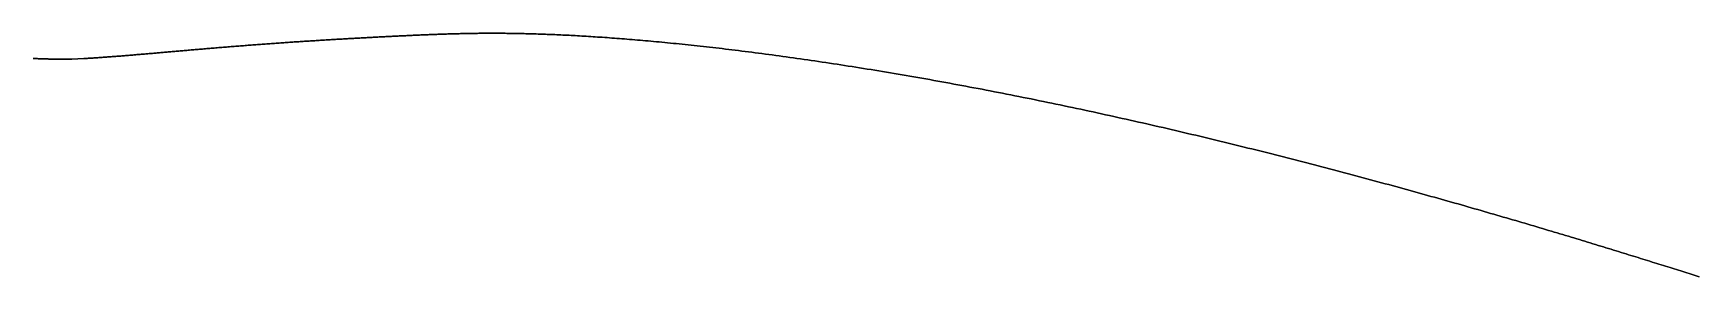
# Model space of a CAD drawing. Header units: inches. Extents: x 130170 to 284068, y 377793 to 804530.
# Drawn here: x 251492.7 to 251573.2, y 752907.3 to 752919.1 of the extents above; entities that cross this region are included whole.
import ezdxf

# ---------------------------------------------------------------- set-up
doc = ezdxf.new("R2010")
doc.units = ezdxf.units.IN
doc.header["$MEASUREMENT"] = 0
doc.layers.add('muni_il', color=7, linetype='Continuous')

msp = doc.modelspace()

# ---------------------------------------------------------------- linework, layer by layer
at = {"layer": 'muni_il'}
for points in [[(251573.301, 752907.293), (251573.204, 752907.323), (251573.107, 752907.354), (251573.009, 752907.385), (251572.911, 752907.416), (251572.812, 752907.447), (251572.713, 752907.478), (251572.612, 752907.51), (251572.512, 752907.541), (251572.41, 752907.573), (251572.308, 752907.605), (251572.205, 752907.637), (251572.101, 752907.67), (251571.997, 752907.703), (251571.892, 752907.736), (251571.787, 752907.769), (251571.681, 752907.802), (251571.573, 752907.836), (251571.466, 752907.869), (251571.358, 752907.903), (251571.249, 752907.937), (251571.139, 752907.971), (251571.029, 752908.006), (251570.917, 752908.041), (251570.806, 752908.075), (251570.693, 752908.11), (251570.58, 752908.146), (251570.466, 752908.181), (251570.351, 752908.217), (251570.236, 752908.253), (251570.12, 752908.288), (251570.003, 752908.325), (251569.885, 752908.361), (251569.767, 752908.398), (251569.648, 752908.434), (251569.528, 752908.471), (251569.408, 752908.509), (251569.287, 752908.546), (251569.165, 752908.584), (251569.042, 752908.621), (251568.919, 752908.659), (251568.795, 752908.697), (251568.67, 752908.736), (251568.544, 752908.774), (251568.418, 752908.813), (251568.291, 752908.852), (251568.163, 752908.891), (251568.034, 752908.93), (251567.905, 752908.969), (251567.775, 752909.009), (251567.644, 752909.048), (251567.512, 752909.088), (251567.38, 752909.128), (251567.247, 752909.169), (251567.113, 752909.209), (251566.979, 752909.25), (251566.843, 752909.29), (251566.707, 752909.331), (251566.57, 752909.373), (251566.433, 752909.414), (251566.295, 752909.455), (251566.156, 752909.497), (251566.016, 752909.539), (251565.875, 752909.581), (251565.734, 752909.623), (251565.592, 752909.665), (251565.449, 752909.707), (251565.305, 752909.75), (251565.161, 752909.793), (251565.016, 752909.836), (251564.871, 752909.879), (251564.724, 752909.922), (251564.577, 752909.965), (251564.429, 752910.009), (251564.28, 752910.052), (251564.131, 752910.096), (251563.981, 752910.14), (251563.83, 752910.184), (251563.678, 752910.228), (251563.526, 752910.272), (251563.373, 752910.317), (251563.219, 752910.362), (251563.065, 752910.406), (251562.91, 752910.451), (251562.754, 752910.496), (251562.597, 752910.541), (251562.44, 752910.586), (251562.282, 752910.632), (251562.123, 752910.677), (251561.964, 752910.723), (251561.804, 752910.768), (251561.643, 752910.814), (251561.481, 752910.86), (251561.319, 752910.906), (251561.156, 752910.952), (251560.993, 752910.999), (251560.829, 752911.045), (251560.664, 752911.091), (251560.498, 752911.138), (251560.332, 752911.184), (251560.165, 752911.231), (251559.998, 752911.278), (251559.83, 752911.325), (251559.661, 752911.372), (251559.492, 752911.419), (251559.322, 752911.466), (251559.151, 752911.513), (251558.98, 752911.56), (251558.808, 752911.608), (251558.635, 752911.655), (251558.462, 752911.702), (251558.288, 752911.75), (251558.114, 752911.797), (251557.939, 752911.845), (251557.763, 752911.893), (251557.587, 752911.941), (251557.41, 752911.988), (251557.233, 752912.036), (251557.055, 752912.084), (251556.877, 752912.132), (251556.698, 752912.18), (251556.518, 752912.228), (251556.338, 752912.276), (251556.157, 752912.324), (251555.976, 752912.372), (251555.795, 752912.42), (251555.612, 752912.468), (251555.43, 752912.516), (251555.247, 752912.564), (251555.063, 752912.612), (251554.878, 752912.66), (251554.694, 752912.709), (251554.509, 752912.757), (251554.323, 752912.805), (251554.137, 752912.853), (251553.95, 752912.901), (251553.763, 752912.949), (251553.575, 752912.997), (251553.387, 752913.045), (251553.199, 752913.093), (251553.01, 752913.141), (251552.821, 752913.19), (251552.631, 752913.238), (251552.441, 752913.285), (251552.251, 752913.333), (251552.06, 752913.381), (251551.868, 752913.429), (251551.677, 752913.477), (251551.485, 752913.524), (251551.292, 752913.572), (251551.099, 752913.62), (251550.906, 752913.667), (251550.713, 752913.715), (251550.519, 752913.762), (251550.325, 752913.809), (251550.131, 752913.857), (251549.936, 752913.904), (251549.741, 752913.951), (251549.546, 752913.998), (251549.35, 752914.045), (251549.154, 752914.092), (251548.958, 752914.138), (251548.762, 752914.185), (251548.565, 752914.232), (251548.369, 752914.278), (251548.172, 752914.324), (251547.974, 752914.371), (251547.777, 752914.417), (251547.579, 752914.463), (251547.381, 752914.509), (251547.183, 752914.554), (251546.985, 752914.6), (251546.786, 752914.646), (251546.588, 752914.691), (251546.389, 752914.736), (251546.19, 752914.781), (251545.991, 752914.826), (251545.792, 752914.871), (251545.593, 752914.916), (251545.394, 752914.96), (251545.194, 752915.005), (251544.995, 752915.049), (251544.795, 752915.093), (251544.596, 752915.137), (251544.396, 752915.181), (251544.196, 752915.224), (251543.997, 752915.267), (251543.797, 752915.311), (251543.597, 752915.354), (251543.397, 752915.397), (251543.197, 752915.439), (251542.998, 752915.482), (251542.798, 752915.524), (251542.598, 752915.566), (251542.399, 752915.608), (251542.199, 752915.65), (251541.999, 752915.691), (251541.8, 752915.733), (251541.601, 752915.774), (251541.401, 752915.815), (251541.202, 752915.855), (251541.003, 752915.896), (251540.804, 752915.936), (251540.606, 752915.976), (251540.407, 752916.016), (251540.208, 752916.056), (251540.01, 752916.095), (251539.812, 752916.134), (251539.614, 752916.173), (251539.417, 752916.212), (251539.219, 752916.25), (251539.022, 752916.289), (251538.825, 752916.327), (251538.628, 752916.364), (251538.431, 752916.402), (251538.235, 752916.439), (251538.039, 752916.476), (251537.843, 752916.513), (251537.648, 752916.549), (251537.453, 752916.586), (251537.258, 752916.622), (251537.064, 752916.657), (251536.87, 752916.693), (251536.676, 752916.728), (251536.482, 752916.763), (251536.289, 752916.798), (251536.097, 752916.832), (251535.904, 752916.867), (251535.713, 752916.901), (251535.521, 752916.934), (251535.33, 752916.968), (251535.139, 752917.001), (251534.949, 752917.034), (251534.76, 752917.066), (251534.57, 752917.099), (251534.382, 752917.131), (251534.193, 752917.162), (251534.005, 752917.194), (251533.818, 752917.225), (251533.631, 752917.256), (251533.445, 752917.286), (251533.259, 752917.317), (251533.074, 752917.347), (251532.89, 752917.377), (251532.705, 752917.406), (251532.522, 752917.435), (251532.339, 752917.464), (251532.157, 752917.493), (251531.975, 752917.521), (251531.794, 752917.549), (251531.613, 752917.577), (251531.434, 752917.605), (251531.254, 752917.632), (251531.076, 752917.659), (251530.898, 752917.686), (251530.721, 752917.712), (251530.544, 752917.738), (251530.368, 752917.764), (251530.193, 752917.789), (251530.019, 752917.814), (251529.845, 752917.839), (251529.672, 752917.864), (251529.499, 752917.888), (251529.328, 752917.912), (251529.157, 752917.936), (251528.987, 752917.959), (251528.817, 752917.982), (251528.649, 752918.005), (251528.481, 752918.028), (251528.314, 752918.05), (251528.148, 752918.072), (251527.982, 752918.094), (251527.818, 752918.115), (251527.654, 752918.137), (251527.491, 752918.157), (251527.329, 752918.178), (251527.167, 752918.198), (251527.007, 752918.218), (251526.847, 752918.238), (251526.688, 752918.257), (251526.531, 752918.277), (251526.373, 752918.296), (251526.217, 752918.314), (251526.062, 752918.333), (251525.907, 752918.351), (251525.754, 752918.368), (251525.601, 752918.386), (251525.449, 752918.403), (251525.298, 752918.42), (251525.148, 752918.437), (251524.999, 752918.453), (251524.851, 752918.469), (251524.704, 752918.485), (251524.558, 752918.501), (251524.412, 752918.516), (251524.268, 752918.532), (251524.124, 752918.546), (251523.981, 752918.561), (251523.84, 752918.575), (251523.699, 752918.589), (251523.559, 752918.603), (251523.42, 752918.617), (251523.283, 752918.63), (251523.146, 752918.643), (251523.01, 752918.656), (251522.875, 752918.669), (251522.741, 752918.681), (251522.607, 752918.693), (251522.475, 752918.705), (251522.344, 752918.717), (251522.214, 752918.728), (251522.085, 752918.739), (251521.957, 752918.75), (251521.829, 752918.761), (251521.703, 752918.772), (251521.577, 752918.782), (251521.453, 752918.792), (251521.329, 752918.802), (251521.207, 752918.811), (251521.086, 752918.821), (251520.965, 752918.83), (251520.845, 752918.839), (251520.727, 752918.848), (251520.609, 752918.856), (251520.492, 752918.865), (251520.376, 752918.873), (251520.262, 752918.881), (251520.148, 752918.889), (251520.035, 752918.896), (251519.923, 752918.904), (251519.812, 752918.911), (251519.702, 752918.918), (251519.593, 752918.925), (251519.484, 752918.931), (251519.377, 752918.938), (251519.271, 752918.944), (251519.165, 752918.95), (251519.061, 752918.956), (251518.957, 752918.962), (251518.854, 752918.967), (251518.752, 752918.973), (251518.652, 752918.978), (251518.551, 752918.983), (251518.452, 752918.988), (251518.354, 752918.993), (251518.257, 752918.997), (251518.16, 752919.002), (251518.065, 752919.006), (251517.97, 752919.01), (251517.876, 752919.014), (251517.783, 752919.018), (251517.691, 752919.022), (251517.599, 752919.025), (251517.509, 752919.029), (251517.419, 752919.032), (251517.33, 752919.035), (251517.242, 752919.038), (251517.155, 752919.041), (251517.068, 752919.044), (251516.982, 752919.046), (251516.897, 752919.049), (251516.813, 752919.051), (251516.73, 752919.054), (251516.647, 752919.056), (251516.565, 752919.058), (251516.484, 752919.06), (251516.404, 752919.062), (251516.324, 752919.063), (251516.245, 752919.065), (251516.167, 752919.066), (251516.089, 752919.068), (251516.012, 752919.069), (251515.936, 752919.07), (251515.861, 752919.071), (251515.786, 752919.072), (251515.711, 752919.073), (251515.638, 752919.074), (251515.565, 752919.075), (251515.493, 752919.076), (251515.421, 752919.076), (251515.35, 752919.077), (251515.279, 752919.077), (251515.209, 752919.077), (251515.14, 752919.078), (251515.071, 752919.078), (251515.003, 752919.078), (251514.936, 752919.078), (251514.869, 752919.078), (251514.802, 752919.078), (251514.736, 752919.078), (251514.671, 752919.077), (251514.606, 752919.077), (251514.541, 752919.077), (251514.477, 752919.076), (251514.414, 752919.076), (251514.35, 752919.075), (251514.288, 752919.075), (251514.226, 752919.074), (251514.164, 752919.073), (251514.103, 752919.073), (251514.042, 752919.072), (251513.981, 752919.071), (251513.921, 752919.07), (251513.861, 752919.069), (251513.802, 752919.068), (251513.743, 752919.067), (251513.685, 752919.066), (251513.627, 752919.065), (251513.569, 752919.064), (251513.511, 752919.062), (251513.454, 752919.061), (251513.397, 752919.06), (251513.34, 752919.058), (251513.284, 752919.057), (251513.228, 752919.056), (251513.172, 752919.054), (251513.117, 752919.053), (251513.062, 752919.051), (251513.007, 752919.05), (251512.952, 752919.048), (251512.897, 752919.046), (251512.843, 752919.045), (251512.789, 752919.043), (251512.735, 752919.041), (251512.681, 752919.04), (251512.628, 752919.038), (251512.575, 752919.036), (251512.521, 752919.034), (251512.468, 752919.033), (251512.416, 752919.031), (251512.363, 752919.029), (251512.31, 752919.027), (251512.258, 752919.025), (251512.206, 752919.023), (251512.153, 752919.021), (251512.101, 752919.019), (251512.049, 752919.017), (251511.997, 752919.015), (251511.945, 752919.013), (251511.894, 752919.011), (251511.842, 752919.009), (251511.79, 752919.007), (251511.739, 752919.005), (251511.687, 752919.002), (251511.635, 752919), (251511.584, 752918.998), (251511.532, 752918.996), (251511.481, 752918.994), (251511.429, 752918.991), (251511.378, 752918.989), (251511.326, 752918.987), (251511.275, 752918.985), (251511.223, 752918.982), (251511.172, 752918.98), (251511.12, 752918.978), (251511.068, 752918.975), (251511.016, 752918.973), (251510.965, 752918.971), (251510.913, 752918.968), (251510.861, 752918.966), (251510.809, 752918.963), (251510.757, 752918.961), (251510.704, 752918.958), (251510.652, 752918.956), (251510.6, 752918.954), (251510.547, 752918.951), (251510.495, 752918.949), (251510.442, 752918.946), (251510.389, 752918.943), (251510.336, 752918.941), (251510.283, 752918.938), (251510.23, 752918.936), (251510.176, 752918.933), (251510.123, 752918.93), (251510.069, 752918.928), (251510.015, 752918.925), (251509.961, 752918.922), (251509.907, 752918.92), (251509.852, 752918.917), (251509.798, 752918.914), (251509.743, 752918.911), (251509.688, 752918.909), (251509.633, 752918.906), (251509.578, 752918.903), (251509.522, 752918.9), (251509.466, 752918.897), (251509.41, 752918.894), (251509.354, 752918.891), (251509.298, 752918.888), (251509.241, 752918.886), (251509.184, 752918.883), (251509.127, 752918.88), (251509.07, 752918.876), (251509.012, 752918.874), (251508.955, 752918.87), (251508.897, 752918.867), (251508.838, 752918.864), (251508.78, 752918.861), (251508.721, 752918.858), (251508.662, 752918.855), (251508.603, 752918.851), (251508.543, 752918.848), (251508.483, 752918.845), (251508.423, 752918.842), (251508.363, 752918.838), (251508.302, 752918.835), (251508.242, 752918.832), (251508.18, 752918.828), (251508.119, 752918.825), (251508.057, 752918.821), (251507.995, 752918.818), (251507.933, 752918.814), (251507.871, 752918.811), (251507.808, 752918.807), (251507.745, 752918.803), (251507.681, 752918.8), (251507.618, 752918.796), (251507.554, 752918.792), (251507.49, 752918.788), (251507.425, 752918.785), (251507.361, 752918.781), (251507.296, 752918.777), (251507.23, 752918.773), (251507.165, 752918.769), (251507.099, 752918.765), (251507.033, 752918.761), (251506.966, 752918.757), (251506.9, 752918.753), (251506.833, 752918.749), (251506.765, 752918.745), (251506.698, 752918.741), (251506.63, 752918.737), (251506.562, 752918.732), (251506.494, 752918.728), (251506.425, 752918.724), (251506.356, 752918.719), (251506.287, 752918.715), (251506.218, 752918.711), (251506.148, 752918.706), (251506.078, 752918.702), (251506.008, 752918.697), (251505.938, 752918.693), (251505.867, 752918.688), (251505.796, 752918.683), (251505.725, 752918.679), (251505.654, 752918.674), (251505.582, 752918.669), (251505.51, 752918.664), (251505.438, 752918.66), (251505.366, 752918.655), (251505.294, 752918.65), (251505.221, 752918.645), (251505.148, 752918.64), (251505.075, 752918.635), (251505.002, 752918.63), (251504.929, 752918.625), (251504.855, 752918.62), (251504.782, 752918.615), (251504.708, 752918.61), (251504.634, 752918.604), (251504.56, 752918.599), (251504.486, 752918.594), (251504.411, 752918.588), (251504.337, 752918.583), (251504.262, 752918.578), (251504.187, 752918.572), (251504.112, 752918.567), (251504.037, 752918.561), (251503.963, 752918.556), (251503.887, 752918.55), (251503.812, 752918.545), (251503.737, 752918.539), (251503.662, 752918.534), (251503.586, 752918.528), (251503.511, 752918.522), (251503.436, 752918.517), (251503.36, 752918.511), (251503.285, 752918.505), (251503.21, 752918.5), (251503.134, 752918.494), (251503.059, 752918.488), (251502.984, 752918.482), (251502.908, 752918.476), (251502.833, 752918.47), (251502.758, 752918.465), (251502.683, 752918.459), (251502.608, 752918.453), (251502.533, 752918.447), (251502.458, 752918.441), (251502.383, 752918.435), (251502.309, 752918.429), (251502.234, 752918.423), (251502.16, 752918.417), (251502.086, 752918.411), (251502.012, 752918.405), (251501.938, 752918.399), (251501.864, 752918.393), (251501.791, 752918.387), (251501.717, 752918.381), (251501.644, 752918.375), (251501.571, 752918.369), (251501.499, 752918.363), (251501.426, 752918.357), (251501.354, 752918.351), (251501.282, 752918.345), (251501.21, 752918.339), (251501.139, 752918.333), (251501.068, 752918.327), (251500.997, 752918.321), (251500.926, 752918.315), (251500.856, 752918.309), (251500.786, 752918.304), (251500.717, 752918.298), (251500.647, 752918.292), (251500.578, 752918.286), (251500.509, 752918.28), (251500.441, 752918.274), (251500.373, 752918.268), (251500.305, 752918.262), (251500.238, 752918.257), (251500.171, 752918.251), (251500.105, 752918.245), (251500.039, 752918.239), (251499.973, 752918.234), (251499.907, 752918.228), (251499.842, 752918.222), (251499.778, 752918.217), (251499.713, 752918.211), (251499.649, 752918.206), (251499.586, 752918.2), (251499.523, 752918.194), (251499.46, 752918.189), (251499.398, 752918.184), (251499.336, 752918.178), (251499.274, 752918.173), (251499.213, 752918.168), (251499.153, 752918.162), (251499.092, 752918.157), (251499.032, 752918.152), (251498.973, 752918.147), (251498.914, 752918.141), (251498.855, 752918.136), (251498.797, 752918.131), (251498.739, 752918.126), (251498.681, 752918.121), (251498.624, 752918.116), (251498.567, 752918.111), (251498.511, 752918.106), (251498.455, 752918.101), (251498.399, 752918.096), (251498.344, 752918.092), (251498.289, 752918.087), (251498.234, 752918.082), (251498.18, 752918.078), (251498.126, 752918.073), (251498.073, 752918.068), (251498.019, 752918.064), (251497.967, 752918.059), (251497.914, 752918.055), (251497.862, 752918.05), (251497.81, 752918.046), (251497.758, 752918.042), (251497.707, 752918.037), (251497.656, 752918.033), (251497.606, 752918.029), (251497.555, 752918.025), (251497.505, 752918.021), (251497.455, 752918.016), (251497.406, 752918.012), (251497.357, 752918.008), (251497.308, 752918.004), (251497.259, 752918), (251497.211, 752917.996), (251497.163, 752917.993), (251497.115, 752917.989), (251497.067, 752917.985), (251497.02, 752917.981), (251496.972, 752917.977), (251496.926, 752917.974), (251496.879, 752917.97), (251496.832, 752917.966), (251496.786, 752917.963), (251496.74, 752917.959), (251496.695, 752917.956), (251496.649, 752917.952), (251496.604, 752917.949), (251496.559, 752917.945), (251496.514, 752917.942), (251496.47, 752917.939), (251496.426, 752917.935), (251496.382, 752917.932), (251496.338, 752917.929), (251496.294, 752917.926), (251496.251, 752917.922), (251496.208, 752917.919), (251496.165, 752917.916), (251496.123, 752917.913), (251496.08, 752917.91), (251496.038, 752917.907), (251495.997, 752917.905), (251495.955, 752917.902), (251495.914, 752917.899), (251495.873, 752917.896), (251495.833, 752917.893), (251495.792, 752917.891), (251495.752, 752917.888), (251495.713, 752917.885), (251495.673, 752917.883), (251495.634, 752917.88), (251495.595, 752917.878), (251495.557, 752917.875), (251495.519, 752917.873), (251495.481, 752917.871), (251495.444, 752917.868), (251495.407, 752917.866), (251495.37, 752917.864), (251495.334, 752917.862), (251495.298, 752917.86), (251495.263, 752917.858), (251495.228, 752917.856), (251495.193, 752917.854), (251494.616, 752917.831), (251494.564, 752917.83), (251494.538, 752917.83), (251494.513, 752917.83), (251494.487, 752917.829), (251494.462, 752917.829), (251494.437, 752917.828), (251494.412, 752917.828), (251494.387, 752917.828), (251494.362, 752917.827), (251494.337, 752917.827), (251494.312, 752917.827), (251494.288, 752917.827), (251494.263, 752917.827), (251494.239, 752917.826), (251494.215, 752917.826), (251494.19, 752917.826), (251494.166, 752917.826), (251494.142, 752917.826), (251494.118, 752917.826), (251494.094, 752917.826), (251494.069, 752917.826), (251494.045, 752917.826), (251494.021, 752917.826), (251493.997, 752917.826), (251493.973, 752917.826), (251493.949, 752917.826), (251493.925, 752917.826), (251493.901, 752917.826), (251493.877, 752917.826), (251493.853, 752917.827), (251493.829, 752917.827), (251493.804, 752917.827), (251493.78, 752917.827), (251493.756, 752917.827), (251493.732, 752917.828), (251493.708, 752917.828), (251493.683, 752917.828), (251493.659, 752917.829), (251493.635, 752917.829), (251493.61, 752917.83), (251493.586, 752917.83), (251493.561, 752917.83), (251493.537, 752917.831), (251493.512, 752917.831), (251493.487, 752917.832), (251493.463, 752917.833), (251493.438, 752917.833), (251493.413, 752917.834), (251493.388, 752917.834), (251493.363, 752917.835), (251493.338, 752917.836), (251493.313, 752917.836), (251493.287, 752917.837), (251493.262, 752917.838), (251493.237, 752917.839), (251493.211, 752917.839), (251493.186, 752917.84), (251493.16, 752917.841), (251493.134, 752917.842), (251493.108, 752917.843), (251493.082, 752917.844), (251493.056, 752917.845), (251493.03, 752917.846), (251493.004, 752917.847), (251492.978, 752917.848), (251492.951, 752917.849), (251492.924, 752917.85), (251492.898, 752917.851), (251492.871, 752917.852), (251492.844, 752917.853), (251492.817, 752917.855), (251492.79, 752917.856), (251492.763, 752917.857), (251492.735, 752917.858)], [(251492.735, 752917.858), (251492.763, 752917.857), (251492.79, 752917.856), (251492.817, 752917.855), (251492.844, 752917.853), (251492.871, 752917.852), (251492.898, 752917.851), (251492.924, 752917.85), (251492.951, 752917.849), (251492.978, 752917.848), (251493.004, 752917.847), (251493.03, 752917.846), (251493.056, 752917.845), (251493.082, 752917.844), (251493.108, 752917.843), (251493.134, 752917.842), (251493.16, 752917.841), (251493.186, 752917.84), (251493.211, 752917.839), (251493.237, 752917.839), (251493.262, 752917.838), (251493.287, 752917.837), (251493.313, 752917.836), (251493.338, 752917.836), (251493.363, 752917.835), (251493.388, 752917.834), (251493.413, 752917.834), (251493.438, 752917.833), (251493.463, 752917.833), (251493.487, 752917.832), (251493.512, 752917.831), (251493.537, 752917.831), (251493.561, 752917.83), (251493.586, 752917.83), (251493.61, 752917.83), (251493.635, 752917.829), (251493.659, 752917.829), (251493.683, 752917.828), (251493.708, 752917.828), (251493.732, 752917.828), (251493.756, 752917.827), (251493.78, 752917.827), (251493.804, 752917.827), (251493.829, 752917.827), (251493.853, 752917.827), (251493.877, 752917.826), (251493.901, 752917.826), (251493.925, 752917.826), (251493.949, 752917.826), (251493.973, 752917.826), (251493.997, 752917.826), (251494.021, 752917.826), (251494.045, 752917.826), (251494.069, 752917.826), (251494.094, 752917.826), (251494.118, 752917.826), (251494.142, 752917.826), (251494.166, 752917.826), (251494.19, 752917.826), (251494.215, 752917.826), (251494.239, 752917.826), (251494.263, 752917.827), (251494.288, 752917.827), (251494.312, 752917.827), (251494.337, 752917.827), (251494.362, 752917.827), (251494.387, 752917.828), (251494.412, 752917.828), (251494.437, 752917.828), (251494.462, 752917.829), (251494.487, 752917.829), (251494.513, 752917.83), (251494.538, 752917.83), (251494.564, 752917.83), (251494.616, 752917.831), (251495.193, 752917.854), (251495.228, 752917.856), (251495.263, 752917.858), (251495.298, 752917.86), (251495.334, 752917.862), (251495.37, 752917.864), (251495.407, 752917.866), (251495.444, 752917.868), (251495.481, 752917.871), (251495.519, 752917.873), (251495.557, 752917.875), (251495.595, 752917.878), (251495.634, 752917.88), (251495.673, 752917.883), (251495.713, 752917.885), (251495.752, 752917.888), (251495.792, 752917.891), (251495.833, 752917.893), (251495.873, 752917.896), (251495.914, 752917.899), (251495.955, 752917.902), (251495.997, 752917.905), (251496.038, 752917.907), (251496.08, 752917.91), (251496.123, 752917.913), (251496.165, 752917.916), (251496.208, 752917.919), (251496.251, 752917.922), (251496.294, 752917.926), (251496.338, 752917.929), (251496.382, 752917.932), (251496.426, 752917.935), (251496.47, 752917.939), (251496.514, 752917.942), (251496.559, 752917.945), (251496.604, 752917.949), (251496.649, 752917.952), (251496.695, 752917.956), (251496.74, 752917.959), (251496.786, 752917.963), (251496.832, 752917.966), (251496.879, 752917.97), (251496.926, 752917.974), (251496.972, 752917.977), (251497.02, 752917.981), (251497.067, 752917.985), (251497.115, 752917.989), (251497.163, 752917.993), (251497.211, 752917.996), (251497.259, 752918), (251497.308, 752918.004), (251497.357, 752918.008), (251497.406, 752918.012), (251497.455, 752918.016), (251497.505, 752918.021), (251497.555, 752918.025), (251497.606, 752918.029), (251497.656, 752918.033), (251497.707, 752918.037), (251497.758, 752918.042), (251497.81, 752918.046), (251497.862, 752918.05), (251497.914, 752918.055), (251497.967, 752918.059), (251498.019, 752918.064), (251498.073, 752918.068), (251498.126, 752918.073), (251498.18, 752918.078), (251498.234, 752918.082), (251498.289, 752918.087), (251498.344, 752918.092), (251498.399, 752918.096), (251498.455, 752918.101), (251498.511, 752918.106), (251498.567, 752918.111), (251498.624, 752918.116), (251498.681, 752918.121), (251498.739, 752918.126), (251498.797, 752918.131), (251498.855, 752918.136), (251498.914, 752918.141), (251498.973, 752918.147), (251499.032, 752918.152), (251499.092, 752918.157), (251499.153, 752918.162), (251499.213, 752918.168), (251499.274, 752918.173), (251499.336, 752918.178), (251499.398, 752918.184), (251499.46, 752918.189), (251499.523, 752918.194), (251499.586, 752918.2), (251499.649, 752918.206), (251499.713, 752918.211), (251499.778, 752918.217), (251499.842, 752918.222), (251499.907, 752918.228), (251499.973, 752918.234), (251500.039, 752918.239), (251500.105, 752918.245), (251500.171, 752918.251), (251500.238, 752918.257), (251500.305, 752918.262), (251500.373, 752918.268), (251500.441, 752918.274), (251500.509, 752918.28), (251500.578, 752918.286), (251500.647, 752918.292), (251500.717, 752918.298), (251500.786, 752918.304), (251500.856, 752918.309), (251500.926, 752918.315), (251500.997, 752918.321), (251501.068, 752918.327), (251501.139, 752918.333), (251501.21, 752918.339), (251501.282, 752918.345), (251501.354, 752918.351), (251501.426, 752918.357), (251501.499, 752918.363), (251501.571, 752918.369), (251501.644, 752918.375), (251501.717, 752918.381), (251501.791, 752918.387), (251501.864, 752918.393), (251501.938, 752918.399), (251502.012, 752918.405), (251502.086, 752918.411), (251502.16, 752918.417), (251502.234, 752918.423), (251502.309, 752918.429), (251502.383, 752918.435), (251502.458, 752918.441), (251502.533, 752918.447), (251502.608, 752918.453), (251502.683, 752918.459), (251502.758, 752918.465), (251502.833, 752918.47), (251502.908, 752918.476), (251502.984, 752918.482), (251503.059, 752918.488), (251503.134, 752918.494), (251503.21, 752918.5), (251503.285, 752918.505), (251503.36, 752918.511), (251503.436, 752918.517), (251503.511, 752918.522), (251503.586, 752918.528), (251503.662, 752918.534), (251503.737, 752918.539), (251503.812, 752918.545), (251503.887, 752918.55), (251503.963, 752918.556), (251504.037, 752918.561), (251504.112, 752918.567), (251504.187, 752918.572), (251504.262, 752918.578), (251504.337, 752918.583), (251504.411, 752918.588), (251504.486, 752918.594), (251504.56, 752918.599), (251504.634, 752918.604), (251504.708, 752918.61), (251504.782, 752918.615), (251504.855, 752918.62), (251504.929, 752918.625), (251505.002, 752918.63), (251505.075, 752918.635), (251505.148, 752918.64), (251505.221, 752918.645), (251505.294, 752918.65), (251505.366, 752918.655), (251505.438, 752918.66), (251505.51, 752918.664), (251505.582, 752918.669), (251505.654, 752918.674), (251505.725, 752918.679), (251505.796, 752918.683), (251505.867, 752918.688), (251505.938, 752918.693), (251506.008, 752918.697), (251506.078, 752918.702), (251506.148, 752918.706), (251506.218, 752918.711), (251506.287, 752918.715), (251506.356, 752918.719), (251506.425, 752918.724), (251506.494, 752918.728), (251506.562, 752918.732), (251506.63, 752918.737), (251506.698, 752918.741), (251506.765, 752918.745), (251506.833, 752918.749), (251506.9, 752918.753), (251506.966, 752918.757), (251507.033, 752918.761), (251507.099, 752918.765), (251507.165, 752918.769), (251507.23, 752918.773), (251507.296, 752918.777), (251507.361, 752918.781), (251507.425, 752918.785), (251507.49, 752918.788), (251507.554, 752918.792), (251507.618, 752918.796), (251507.681, 752918.8), (251507.745, 752918.803), (251507.808, 752918.807), (251507.871, 752918.811), (251507.933, 752918.814), (251507.995, 752918.818), (251508.057, 752918.821), (251508.119, 752918.825), (251508.18, 752918.828), (251508.242, 752918.832), (251508.302, 752918.835), (251508.363, 752918.838), (251508.423, 752918.842), (251508.483, 752918.845), (251508.543, 752918.848), (251508.603, 752918.851), (251508.662, 752918.855), (251508.721, 752918.858), (251508.78, 752918.861), (251508.838, 752918.864), (251508.897, 752918.867), (251508.955, 752918.87), (251509.012, 752918.874), (251509.07, 752918.876), (251509.127, 752918.88), (251509.184, 752918.883), (251509.241, 752918.886), (251509.298, 752918.888), (251509.354, 752918.891), (251509.41, 752918.894), (251509.466, 752918.897), (251509.522, 752918.9), (251509.578, 752918.903), (251509.633, 752918.906), (251509.688, 752918.909), (251509.743, 752918.911), (251509.798, 752918.914), (251509.852, 752918.917), (251509.907, 752918.92), (251509.961, 752918.922), (251510.015, 752918.925), (251510.069, 752918.928), (251510.123, 752918.93), (251510.176, 752918.933), (251510.23, 752918.936), (251510.283, 752918.938), (251510.336, 752918.941), (251510.389, 752918.943), (251510.442, 752918.946), (251510.495, 752918.949), (251510.547, 752918.951), (251510.6, 752918.954), (251510.652, 752918.956), (251510.704, 752918.958), (251510.757, 752918.961), (251510.809, 752918.963), (251510.861, 752918.966), (251510.913, 752918.968), (251510.965, 752918.971), (251511.016, 752918.973), (251511.068, 752918.975), (251511.12, 752918.978), (251511.172, 752918.98), (251511.223, 752918.982), (251511.275, 752918.985), (251511.326, 752918.987), (251511.378, 752918.989), (251511.429, 752918.991), (251511.481, 752918.994), (251511.532, 752918.996), (251511.584, 752918.998), (251511.635, 752919), (251511.687, 752919.002), (251511.739, 752919.005), (251511.79, 752919.007), (251511.842, 752919.009), (251511.894, 752919.011), (251511.945, 752919.013), (251511.997, 752919.015), (251512.049, 752919.017), (251512.101, 752919.019), (251512.153, 752919.021), (251512.206, 752919.023), (251512.258, 752919.025), (251512.31, 752919.027), (251512.363, 752919.029), (251512.416, 752919.031), (251512.468, 752919.033), (251512.521, 752919.034), (251512.575, 752919.036), (251512.628, 752919.038), (251512.681, 752919.04), (251512.735, 752919.041), (251512.789, 752919.043), (251512.843, 752919.045), (251512.897, 752919.046), (251512.952, 752919.048), (251513.007, 752919.05), (251513.062, 752919.051), (251513.117, 752919.053), (251513.172, 752919.054), (251513.228, 752919.056), (251513.284, 752919.057), (251513.34, 752919.058), (251513.397, 752919.06), (251513.454, 752919.061), (251513.511, 752919.062), (251513.569, 752919.064), (251513.627, 752919.065), (251513.685, 752919.066), (251513.743, 752919.067), (251513.802, 752919.068), (251513.861, 752919.069), (251513.921, 752919.07), (251513.981, 752919.071), (251514.042, 752919.072), (251514.103, 752919.073), (251514.164, 752919.073), (251514.226, 752919.074), (251514.288, 752919.075), (251514.35, 752919.075), (251514.414, 752919.076), (251514.477, 752919.076), (251514.541, 752919.077), (251514.606, 752919.077), (251514.671, 752919.077), (251514.736, 752919.078), (251514.802, 752919.078), (251514.869, 752919.078), (251514.936, 752919.078), (251515.003, 752919.078), (251515.071, 752919.078), (251515.14, 752919.078), (251515.209, 752919.077), (251515.279, 752919.077), (251515.35, 752919.077), (251515.421, 752919.076), (251515.493, 752919.076), (251515.565, 752919.075), (251515.638, 752919.074), (251515.711, 752919.073), (251515.786, 752919.072), (251515.861, 752919.071), (251515.936, 752919.07), (251516.012, 752919.069), (251516.089, 752919.068), (251516.167, 752919.066), (251516.245, 752919.065), (251516.324, 752919.063), (251516.404, 752919.062), (251516.484, 752919.06), (251516.565, 752919.058), (251516.647, 752919.056), (251516.73, 752919.054), (251516.813, 752919.051), (251516.897, 752919.049), (251516.982, 752919.046), (251517.068, 752919.044), (251517.155, 752919.041), (251517.242, 752919.038), (251517.33, 752919.035), (251517.419, 752919.032), (251517.509, 752919.029), (251517.599, 752919.025), (251517.691, 752919.022), (251517.783, 752919.018), (251517.876, 752919.014), (251517.97, 752919.01), (251518.065, 752919.006), (251518.16, 752919.002), (251518.257, 752918.997), (251518.354, 752918.993), (251518.452, 752918.988), (251518.551, 752918.983), (251518.652, 752918.978), (251518.752, 752918.973), (251518.854, 752918.967), (251518.957, 752918.962), (251519.061, 752918.956), (251519.165, 752918.95), (251519.271, 752918.944), (251519.377, 752918.938), (251519.484, 752918.931), (251519.593, 752918.925), (251519.702, 752918.918), (251519.812, 752918.911), (251519.923, 752918.904), (251520.035, 752918.896), (251520.148, 752918.889), (251520.262, 752918.881), (251520.376, 752918.873), (251520.492, 752918.865), (251520.609, 752918.856), (251520.727, 752918.848), (251520.845, 752918.839), (251520.965, 752918.83), (251521.086, 752918.821), (251521.207, 752918.811), (251521.329, 752918.802), (251521.453, 752918.792), (251521.577, 752918.782), (251521.703, 752918.772), (251521.829, 752918.761), (251521.957, 752918.75), (251522.085, 752918.739), (251522.214, 752918.728), (251522.344, 752918.717), (251522.475, 752918.705), (251522.607, 752918.693), (251522.741, 752918.681), (251522.875, 752918.669), (251523.01, 752918.656), (251523.146, 752918.643), (251523.283, 752918.63), (251523.42, 752918.617), (251523.559, 752918.603), (251523.699, 752918.589), (251523.84, 752918.575), (251523.981, 752918.561), (251524.124, 752918.546), (251524.268, 752918.532), (251524.412, 752918.516), (251524.558, 752918.501), (251524.704, 752918.485), (251524.851, 752918.469), (251524.999, 752918.453), (251525.148, 752918.437), (251525.298, 752918.42), (251525.449, 752918.403), (251525.601, 752918.386), (251525.754, 752918.368), (251525.907, 752918.351), (251526.062, 752918.333), (251526.217, 752918.314), (251526.373, 752918.296), (251526.531, 752918.277), (251526.688, 752918.257), (251526.847, 752918.238), (251527.007, 752918.218), (251527.167, 752918.198), (251527.329, 752918.178), (251527.491, 752918.157), (251527.654, 752918.137), (251527.818, 752918.115), (251527.982, 752918.094), (251528.148, 752918.072), (251528.314, 752918.05), (251528.481, 752918.028), (251528.649, 752918.005), (251528.817, 752917.982), (251528.987, 752917.959), (251529.157, 752917.936), (251529.328, 752917.912), (251529.499, 752917.888), (251529.672, 752917.864), (251529.845, 752917.839), (251530.019, 752917.814), (251530.193, 752917.789), (251530.368, 752917.764), (251530.544, 752917.738), (251530.721, 752917.712), (251530.898, 752917.686), (251531.076, 752917.659), (251531.254, 752917.632), (251531.434, 752917.605), (251531.613, 752917.577), (251531.794, 752917.549), (251531.975, 752917.521), (251532.157, 752917.493), (251532.339, 752917.464), (251532.522, 752917.435), (251532.705, 752917.406), (251532.89, 752917.377), (251533.074, 752917.347), (251533.259, 752917.317), (251533.445, 752917.286), (251533.631, 752917.256), (251533.818, 752917.225), (251534.005, 752917.194), (251534.193, 752917.162), (251534.382, 752917.131), (251534.57, 752917.099), (251534.76, 752917.066), (251534.949, 752917.034), (251535.139, 752917.001), (251535.33, 752916.968), (251535.521, 752916.934), (251535.713, 752916.901), (251535.904, 752916.867), (251536.097, 752916.832), (251536.289, 752916.798), (251536.482, 752916.763), (251536.676, 752916.728), (251536.87, 752916.693), (251537.064, 752916.657), (251537.258, 752916.622), (251537.453, 752916.586), (251537.648, 752916.549), (251537.843, 752916.513), (251538.039, 752916.476), (251538.235, 752916.439), (251538.431, 752916.402), (251538.628, 752916.364), (251538.825, 752916.327), (251539.022, 752916.289), (251539.219, 752916.25), (251539.417, 752916.212), (251539.614, 752916.173), (251539.812, 752916.134), (251540.01, 752916.095), (251540.208, 752916.056), (251540.407, 752916.016), (251540.606, 752915.976), (251540.804, 752915.936), (251541.003, 752915.896), (251541.202, 752915.855), (251541.401, 752915.815), (251541.601, 752915.774), (251541.8, 752915.733), (251541.999, 752915.691), (251542.199, 752915.65), (251542.399, 752915.608), (251542.598, 752915.566), (251542.798, 752915.524), (251542.998, 752915.482), (251543.197, 752915.439), (251543.397, 752915.397), (251543.597, 752915.354), (251543.797, 752915.311), (251543.997, 752915.267), (251544.196, 752915.224), (251544.396, 752915.181), (251544.596, 752915.137), (251544.795, 752915.093), (251544.995, 752915.049), (251545.194, 752915.005), (251545.394, 752914.96), (251545.593, 752914.916), (251545.792, 752914.871), (251545.991, 752914.826), (251546.19, 752914.781), (251546.389, 752914.736), (251546.588, 752914.691), (251546.786, 752914.646), (251546.985, 752914.6), (251547.183, 752914.554), (251547.381, 752914.509), (251547.579, 752914.463), (251547.777, 752914.417), (251547.974, 752914.371), (251548.172, 752914.324), (251548.369, 752914.278), (251548.565, 752914.232), (251548.762, 752914.185), (251548.958, 752914.138), (251549.154, 752914.092), (251549.35, 752914.045), (251549.546, 752913.998), (251549.741, 752913.951), (251549.936, 752913.904), (251550.131, 752913.857), (251550.325, 752913.809), (251550.519, 752913.762), (251550.713, 752913.715), (251550.906, 752913.667), (251551.099, 752913.62), (251551.292, 752913.572), (251551.485, 752913.524), (251551.677, 752913.477), (251551.868, 752913.429), (251552.06, 752913.381), (251552.251, 752913.333), (251552.441, 752913.285), (251552.631, 752913.238), (251552.821, 752913.19), (251553.01, 752913.141), (251553.199, 752913.093), (251553.387, 752913.045), (251553.575, 752912.997), (251553.763, 752912.949), (251553.95, 752912.901), (251554.137, 752912.853), (251554.323, 752912.805), (251554.509, 752912.757), (251554.694, 752912.709), (251554.878, 752912.66), (251555.063, 752912.612), (251555.247, 752912.564), (251555.43, 752912.516), (251555.612, 752912.468), (251555.795, 752912.42), (251555.976, 752912.372), (251556.157, 752912.324), (251556.338, 752912.276), (251556.518, 752912.228), (251556.698, 752912.18), (251556.877, 752912.132), (251557.055, 752912.084), (251557.233, 752912.036), (251557.41, 752911.988), (251557.587, 752911.941), (251557.763, 752911.893), (251557.939, 752911.845), (251558.114, 752911.797), (251558.288, 752911.75), (251558.462, 752911.702), (251558.635, 752911.655), (251558.808, 752911.608), (251558.98, 752911.56), (251559.151, 752911.513), (251559.322, 752911.466), (251559.492, 752911.419), (251559.661, 752911.372), (251559.83, 752911.325), (251559.998, 752911.278), (251560.165, 752911.231), (251560.332, 752911.184), (251560.498, 752911.138), (251560.664, 752911.091), (251560.829, 752911.045), (251560.993, 752910.999), (251561.156, 752910.952), (251561.319, 752910.906), (251561.481, 752910.86), (251561.643, 752910.814), (251561.804, 752910.768), (251561.964, 752910.723), (251562.123, 752910.677), (251562.282, 752910.632), (251562.44, 752910.586), (251562.597, 752910.541), (251562.754, 752910.496), (251562.91, 752910.451), (251563.065, 752910.406), (251563.219, 752910.362), (251563.373, 752910.317), (251563.526, 752910.272), (251563.678, 752910.228), (251563.83, 752910.184), (251563.981, 752910.14), (251564.131, 752910.096), (251564.28, 752910.052), (251564.429, 752910.009), (251564.577, 752909.965), (251564.724, 752909.922), (251564.871, 752909.879), (251565.016, 752909.836), (251565.161, 752909.793), (251565.305, 752909.75), (251565.449, 752909.707), (251565.592, 752909.665), (251565.734, 752909.623), (251565.875, 752909.581), (251566.016, 752909.539), (251566.156, 752909.497), (251566.295, 752909.455), (251566.433, 752909.414), (251566.57, 752909.373), (251566.707, 752909.331), (251566.843, 752909.29), (251566.979, 752909.25), (251567.113, 752909.209), (251567.247, 752909.169), (251567.38, 752909.128), (251567.512, 752909.088), (251567.644, 752909.048), (251567.775, 752909.009), (251567.905, 752908.969), (251568.034, 752908.93), (251568.163, 752908.891), (251568.291, 752908.852), (251568.418, 752908.813), (251568.544, 752908.774), (251568.67, 752908.736), (251568.795, 752908.697), (251568.919, 752908.659), (251569.042, 752908.621), (251569.165, 752908.584), (251569.287, 752908.546), (251569.408, 752908.509), (251569.528, 752908.471), (251569.648, 752908.434), (251569.767, 752908.398), (251569.885, 752908.361), (251570.003, 752908.325), (251570.12, 752908.288), (251570.236, 752908.253), (251570.351, 752908.217), (251570.466, 752908.181), (251570.58, 752908.146), (251570.693, 752908.11), (251570.806, 752908.075), (251570.917, 752908.041), (251571.029, 752908.006), (251571.139, 752907.971), (251571.249, 752907.937), (251571.358, 752907.903), (251571.466, 752907.869), (251571.573, 752907.836), (251571.681, 752907.802), (251571.787, 752907.769), (251571.892, 752907.736), (251571.997, 752907.703), (251572.101, 752907.67), (251572.205, 752907.637), (251572.308, 752907.605), (251572.41, 752907.573), (251572.512, 752907.541), (251572.612, 752907.51), (251572.713, 752907.478), (251572.812, 752907.447), (251572.911, 752907.416), (251573.009, 752907.385), (251573.107, 752907.354), (251573.204, 752907.323), (251573.301, 752907.293)]]:
    msp.add_lwpolyline(points, dxfattribs=at)

doc.saveas('drawing.dxf')
